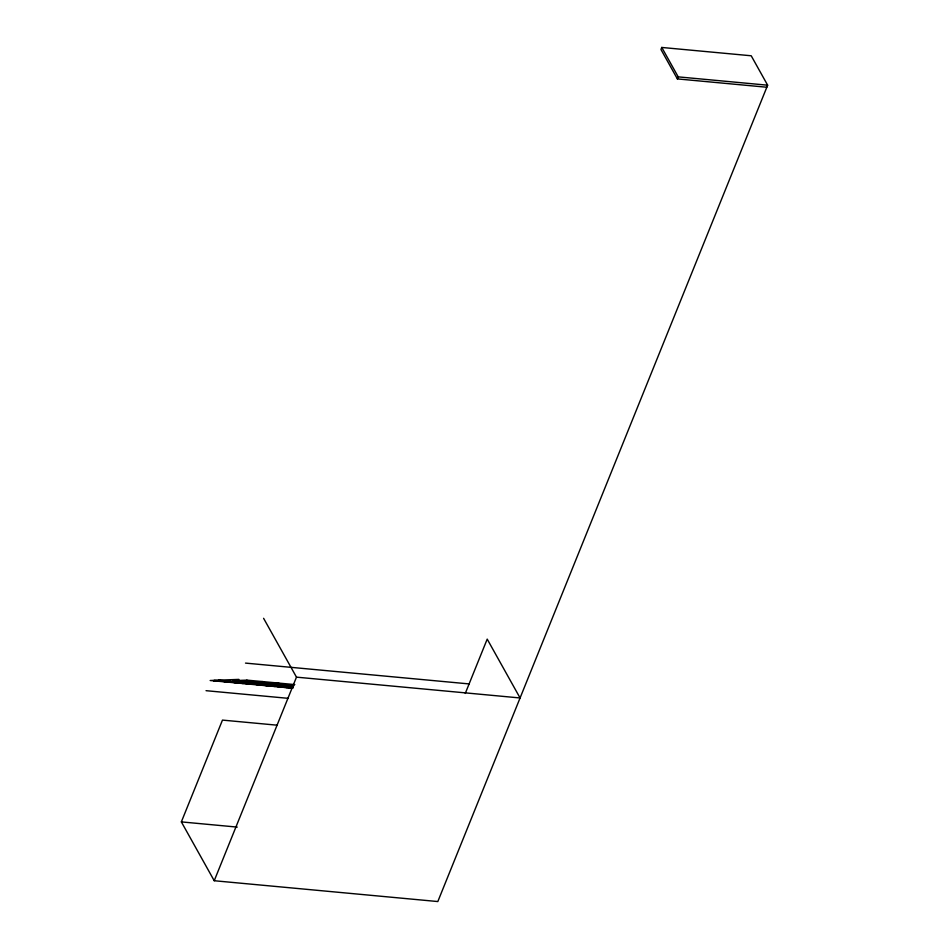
<?xml version="1.0" encoding="UTF-8"?>
<svg xmlns="http://www.w3.org/2000/svg" width="949" height="949" viewBox="0 0 949 949"><rect width="100%" height="100%" fill="white"/><g stroke="black" fill="none" stroke-linecap="round" stroke-linejoin="round"><path stroke-width="1.42" d="M766.828 87.237L677.384 78.909L660.955 49.49L661.773 47.45L751.217 55.777L767.646 85.196L437.821 901.55L214.225 880.731L181.354 821.893L222.469 720.101L276.906 725.166M214.225 880.731L296.479 677.147L263.597 618.309M677.384 78.909L678.215 76.869L661.773 47.45M465.271 693.422L487.205 639.128L520.076 697.966L296.479 677.147M283.454 686.4C258.686 685.32 236.147 681.548 213.691 680.67C238.472 682.426 264.13 684.917 282.47 686.613M281.165 686.72L261.592 685.131M286.349 687.313L291.213 687.361L290.335 687.159M217.772 680.67L227.262 681.406L214.26 680.338M236.633 680.528L235.649 680.706L264.688 682.604L274.641 684.597L285.507 684.81L256.467 682.912L252.031 682.343L253.585 681.833L250.643 681.311L236.633 680.528L253.158 681.679M240.144 680.86L249.397 681.501M233.739 682.153L243.229 682.889L226.716 681.501M256.1 682.343L265.601 683.078L249.089 681.69M249.694 683.648L259.196 684.371L242.683 682.995M272.066 683.826L281.568 684.561L265.044 683.173M278.686 685.961L265.352 685.32M291.023 687.408L292.944 687.669M238.923 679.389L210.156 680.504L292.66 688.191M218.128 681.252L219.943 681.18M224.545 681.002L226.348 680.931M226.111 681.987L242.315 681.358M246.918 681.18L248.721 681.109M234.095 682.734L235.91 682.663M240.512 682.485L242.315 682.414M248.484 682.177L262.873 681.619M242.078 683.482L258.27 682.853M262.873 682.663L264.688 682.604M250.062 684.217L251.865 684.146M256.479 683.968L258.282 683.897M264.451 683.66L278.84 683.102M258.045 684.964L274.237 684.336M278.84 684.158L280.655 684.087M266.028 685.7L267.832 685.641M272.434 685.451L274.249 685.392M274.012 686.447L293.976 685.676M277.547 686.625L283.893 687.135L281.877 686.898M289.979 687.93L292.482 687.835M282.375 686.601L283.466 686.637M290.963 687.752L292.838 687.8M283.383 686.625L288.093 686.696M288.84 687.669L291.046 687.764M236.064 680.86L239.824 681.038M252.031 682.343L255.791 682.533M265.364 682.983L269.125 683.173M213.691 680.67L217.451 680.86M227.036 681.323L230.797 681.501M267.986 683.838L271.746 684.015M281.331 684.478L285.091 684.656M229.658 682.165L233.418 682.343M242.991 682.806L246.752 682.983M245.625 683.648L249.385 683.826M258.958 684.288L262.719 684.478M284.57 686.673L288.496 686.957M286.539 687.539L288.935 687.681L287.654 687.396M285.032 687.23L286.432 687.325M286.622 687.551L281.995 687.195M288.01 686.685L290.299 686.886L288.401 686.946L289.575 687.064M283.798 687.123L285.127 687.23M678.215 76.869L767.646 85.196M245.506 663.102L469.103 683.921M281.011 684.656L284.522 684.988M218.365 680.184L292.933 687.123M258.638 684.478L265.661 685.131M206.04 690.682L288.413 698.357M181.354 821.893L237.25 827.101M290.216 686.874L292.221 687.076M289.481 687.052L290.418 687.171M281.307 686.803L281.96 686.91M273.798 683.6L275.008 683.885M278.081 684.597L279.279 684.881M257.843 682.117L259.041 682.402M262.114 683.114L263.312 683.399M267.393 684.905L268.603 685.19M271.675 685.902L272.873 686.186M241.876 680.635L243.074 680.919M246.147 681.631L247.345 681.916M251.438 683.422L252.636 683.707M255.708 684.419L256.906 684.704M235.471 681.94L236.669 682.212M239.741 682.936L240.951 683.209M219.504 680.445L220.702 680.73M223.774 681.441L224.984 681.726M246.906 680.125L232.517 680.682L280.418 685.142L294.807 684.585L246.906 680.125"/></g></svg>
